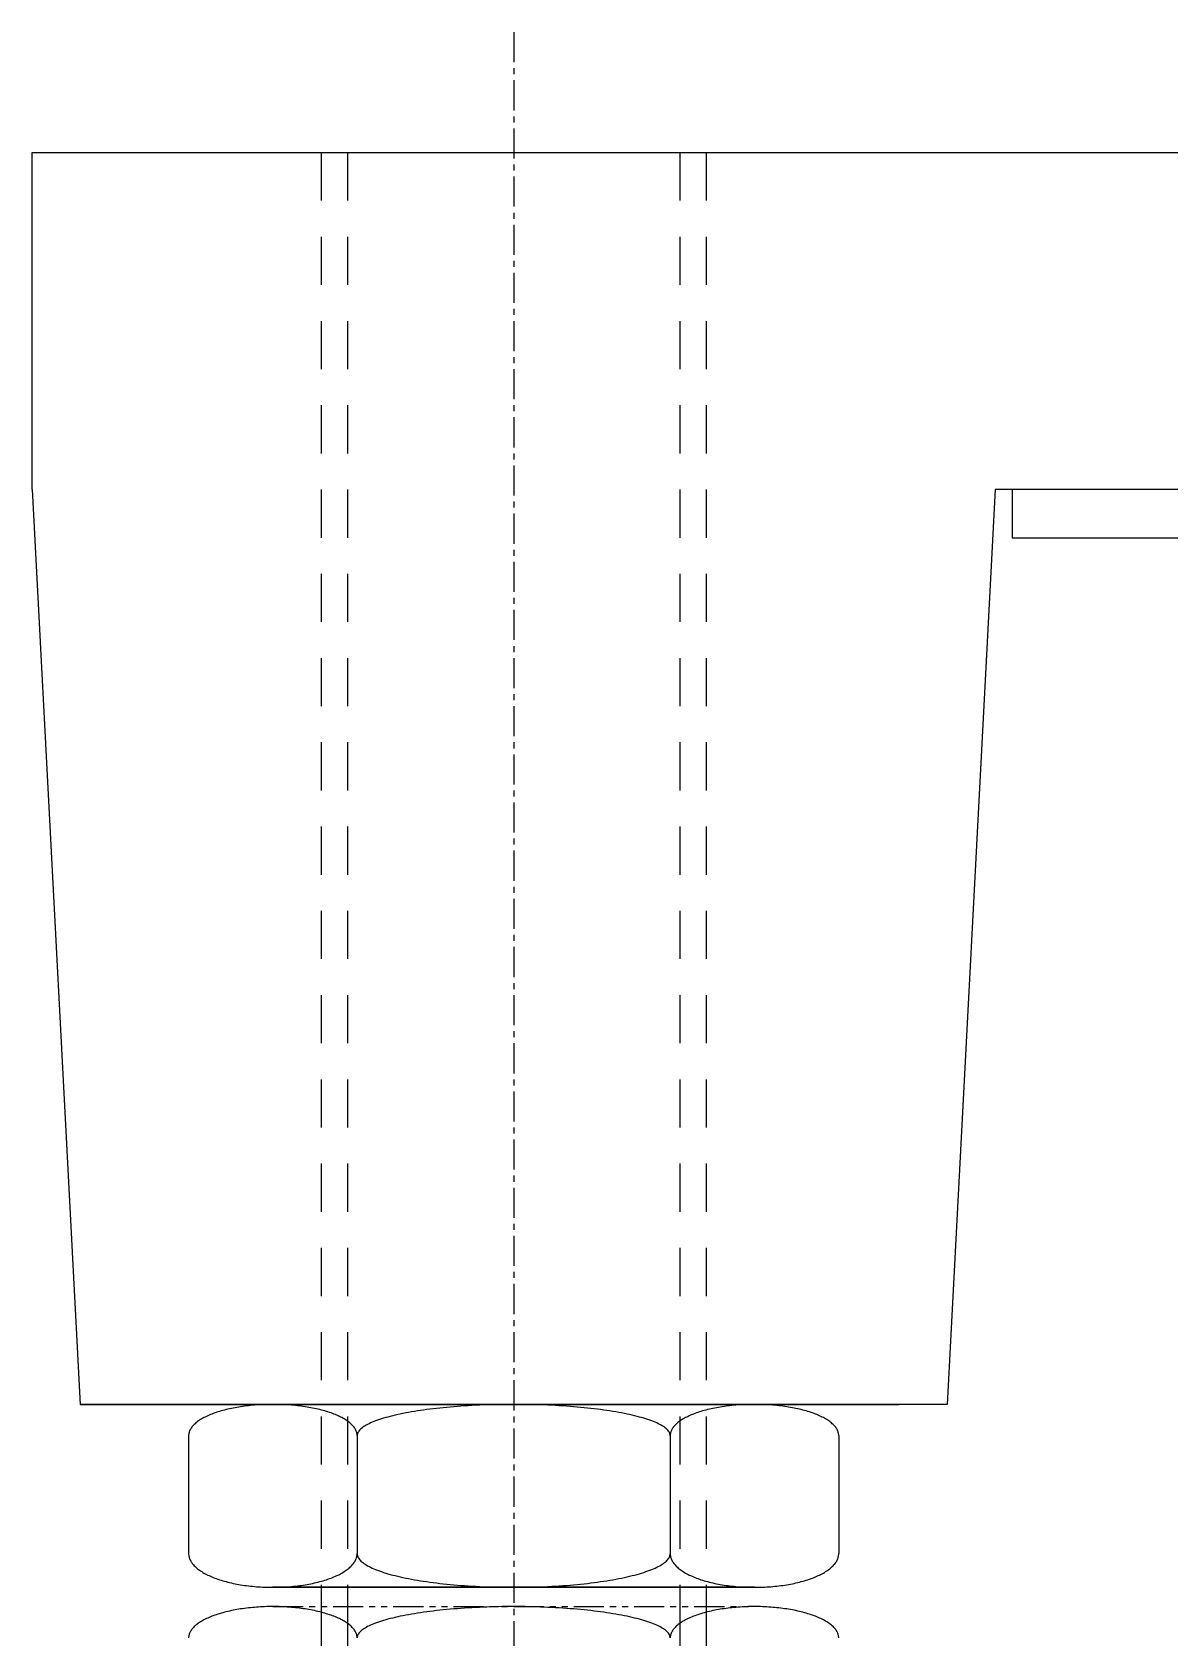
# Model space of a CAD drawing. Extents: x 1 to 226, y 0 to 337.
# Drawn here: x 76.7 to 124, y 71.1 to 137.8 of the extents above; entities that cross this region are included whole.
import ezdxf

# ---------------------------------------------------------------- set-up
doc = ezdxf.new("R2010")
doc.units = 0
for name, pattern in [('CENTER', [2, 1.25, -0.25, 0.25, -0.25]), ('DASHED', [3.5, 2, -1.5]), ('PHANTOM', [2.5, 1.25, -0.25, 0.25, -0.25, 0.25, -0.25])]:
    doc.linetypes.add(name, pattern=pattern)
doc.layers.get('0').update_dxf_attribs({"linetype": 'CONTINUOUS'})
doc.layers.add('CENTER', color=1, linetype='CENTER')

msp = doc.modelspace()

# ---------------------------------------------------------------- linework, layer by layer
at = {"color": 7, "linetype": 'CONTINUOUS'}
for p, q in [((76.742, 118.829), (76.742, 132.829)), ((76.742, 132.829), (201.742, 132.829)), ((76.742, 118.829), (78.742, 80.829)), ((116.742, 118.829), (114.742, 80.829)), ((201.742, 118.829), (116.742, 118.829)), ((117.44, 118.829), (117.44, 116.829)), ((117.44, 116.829), (201.742, 116.829)), ((78.742, 80.829), (112.742, 80.829)), ((114.742, 80.829), (78.742, 80.829)), ((114.742, 80.829), (78.742, 80.829)), ((83.242, 79.529), (83.242, 74.629)), ((90.242, 79.529), (90.242, 74.629)), ((103.242, 79.529), (103.242, 74.629)), ((110.242, 79.529), (110.242, 74.629)), ((106.742, 73.229), (86.742, 73.229)), ((86.742, 73.229), (106.742, 73.229)), ((86.742, 73.229), (106.742, 73.229))]:
    msp.add_line(p, q, dxfattribs=at)
at = {"color": 3, "linetype": 'DASHED'}
for p, q in [((88.742, 132.829), (88.742, 73.229)), ((89.842, 132.829), (89.842, 73.229)), ((103.642, 132.829), (103.642, 73.229)), ((104.742, 132.829), (104.742, 73.229))]:
    msp.add_line(p, q, dxfattribs=at)
for p, q in [((88.742, 73.229), (88.742, 56.429)), ((104.742, 73.229), (104.742, 56.429))]:
    msp.add_line(p, q)
at = {"color": 3, "linetype": 'CONTINUOUS'}
for p, q in [((89.842, 73.229), (89.842, 56.429)), ((103.642, 73.229), (103.642, 56.429))]:
    msp.add_line(p, q, dxfattribs=at)
at = {"color": 3, "linetype": 'PHANTOM'}
msp.add_line((86.742, 72.429), (106.742, 72.429), dxfattribs=at)
at = {"color": 7, "linetype": 'CONTINUOUS'}
for points in [[(90.242, 79.529, 0), (90.24, 79.561, 0), (90.237, 79.593, 0), (90.232, 79.625, 0), (90.225, 79.656, 0), (90.215, 79.688, 0), (90.204, 79.72, 0), (90.19, 79.751, 0), (90.174, 79.783, 0), (90.157, 79.814, 0), (90.137, 79.845, 0), (90.115, 79.876, 0), (90.091, 79.906, 0), (90.065, 79.937, 0), (90.037, 79.967, 0), (90.007, 79.997, 0), (89.975, 80.027, 0), (89.941, 80.056, 0), (89.906, 80.085, 0), (89.868, 80.114, 0), (89.828, 80.142, 0), (89.787, 80.17, 0), (89.744, 80.197, 0), (89.699, 80.225, 0), (89.652, 80.251, 0), (89.603, 80.278, 0), (89.553, 80.303, 0), (89.501, 80.329, 0), (89.447, 80.354, 0), (89.392, 80.378, 0), (89.335, 80.402, 0), (89.276, 80.425, 0), (89.216, 80.448, 0), (89.155, 80.471, 0), (89.092, 80.492, 0), (89.028, 80.513, 0), (88.962, 80.534, 0), (88.895, 80.554, 0), (88.826, 80.573, 0), (88.757, 80.592, 0), (88.686, 80.61, 0), (88.614, 80.627, 0), (88.541, 80.644, 0), (88.467, 80.66, 0), (88.391, 80.676, 0), (88.315, 80.69, 0), (88.238, 80.704, 0), (88.16, 80.718, 0), (88.081, 80.73, 0), (88.001, 80.742, 0), (87.921, 80.753, 0), (87.84, 80.763, 0), (87.758, 80.773, 0), (87.675, 80.782, 0), (87.592, 80.79, 0), (87.508, 80.797, 0), (87.424, 80.804, 0), (87.34, 80.81, 0), (87.255, 80.815, 0), (87.17, 80.819, 0), (87.085, 80.823, 0), (86.999, 80.826, 0), (86.913, 80.828, 0), (86.828, 80.829, 0), (86.742, 80.829, 0), (86.656, 80.829, 0), (86.57, 80.828, 0), (86.484, 80.826, 0), (86.398, 80.823, 0), (86.313, 80.819, 0), (86.228, 80.815, 0), (86.143, 80.81, 0), (86.059, 80.804, 0), (85.975, 80.797, 0), (85.891, 80.79, 0), (85.808, 80.782, 0), (85.726, 80.773, 0), (85.644, 80.763, 0), (85.562, 80.753, 0), (85.482, 80.742, 0), (85.402, 80.73, 0), (85.323, 80.718, 0), (85.245, 80.704, 0), (85.168, 80.69, 0), (85.092, 80.676, 0), (85.016, 80.66, 0), (84.942, 80.644, 0), (84.869, 80.627, 0), (84.797, 80.61, 0), (84.726, 80.592, 0), (84.657, 80.573, 0), (84.588, 80.554, 0), (84.521, 80.534, 0), (84.456, 80.513, 0), (84.391, 80.492, 0), (84.328, 80.471, 0), (84.267, 80.448, 0), (84.207, 80.425, 0), (84.148, 80.402, 0), (84.091, 80.378, 0), (84.036, 80.354, 0), (83.982, 80.329, 0), (83.93, 80.303, 0), (83.88, 80.278, 0), (83.832, 80.251, 0), (83.785, 80.225, 0), (83.74, 80.197, 0), (83.696, 80.17, 0), (83.655, 80.142, 0), (83.615, 80.114, 0), (83.578, 80.085, 0), (83.542, 80.056, 0), (83.508, 80.027, 0), (83.476, 79.997, 0), (83.446, 79.967, 0), (83.418, 79.937, 0), (83.392, 79.906, 0), (83.368, 79.876, 0), (83.347, 79.845, 0), (83.327, 79.814, 0), (83.309, 79.783, 0), (83.293, 79.751, 0), (83.279, 79.72, 0), (83.268, 79.688, 0), (83.258, 79.656, 0), (83.251, 79.625, 0), (83.246, 79.593, 0), (83.243, 79.561, 0), (83.242, 79.529, 0)], [(103.242, 79.529, 0), (103.24, 79.561, 0), (103.234, 79.593, 0), (103.224, 79.625, 0), (103.21, 79.656, 0), (103.193, 79.688, 0), (103.171, 79.72, 0), (103.146, 79.751, 0), (103.117, 79.783, 0), (103.084, 79.814, 0), (103.047, 79.845, 0), (103.006, 79.876, 0), (102.962, 79.906, 0), (102.914, 79.937, 0), (102.862, 79.967, 0), (102.806, 79.997, 0), (102.747, 80.027, 0), (102.684, 80.056, 0), (102.618, 80.085, 0), (102.548, 80.114, 0), (102.474, 80.142, 0), (102.397, 80.17, 0), (102.317, 80.197, 0), (102.233, 80.225, 0), (102.146, 80.251, 0), (102.056, 80.278, 0), (101.962, 80.303, 0), (101.866, 80.329, 0), (101.766, 80.354, 0), (101.663, 80.378, 0), (101.558, 80.402, 0), (101.449, 80.425, 0), (101.338, 80.448, 0), (101.224, 80.471, 0), (101.107, 80.492, 0), (100.987, 80.513, 0), (100.865, 80.534, 0), (100.741, 80.554, 0), (100.614, 80.573, 0), (100.484, 80.592, 0), (100.353, 80.61, 0), (100.219, 80.627, 0), (100.083, 80.644, 0), (99.945, 80.66, 0), (99.806, 80.676, 0), (99.664, 80.69, 0), (99.521, 80.704, 0), (99.376, 80.718, 0), (99.229, 80.73, 0), (99.081, 80.742, 0), (98.931, 80.753, 0), (98.781, 80.763, 0), (98.629, 80.773, 0), (98.475, 80.782, 0), (98.321, 80.79, 0), (98.166, 80.797, 0), (98.01, 80.804, 0), (97.853, 80.81, 0), (97.695, 80.815, 0), (97.537, 80.819, 0), (97.379, 80.823, 0), (97.22, 80.826, 0), (97.061, 80.828, 0), (96.901, 80.829, 0), (96.742, 80.829, 0), (96.582, 80.829, 0), (96.423, 80.828, 0), (96.263, 80.826, 0), (96.105, 80.823, 0), (95.946, 80.819, 0), (95.788, 80.815, 0), (95.63, 80.81, 0), (95.473, 80.804, 0), (95.317, 80.797, 0), (95.162, 80.79, 0), (95.008, 80.782, 0), (94.855, 80.773, 0), (94.703, 80.763, 0), (94.552, 80.753, 0), (94.402, 80.742, 0), (94.254, 80.73, 0), (94.108, 80.718, 0), (93.963, 80.704, 0), (93.819, 80.69, 0), (93.677, 80.676, 0), (93.538, 80.66, 0), (93.4, 80.644, 0), (93.264, 80.627, 0), (93.13, 80.61, 0), (92.999, 80.592, 0), (92.87, 80.573, 0), (92.743, 80.554, 0), (92.618, 80.534, 0), (92.496, 80.513, 0), (92.376, 80.492, 0), (92.26, 80.471, 0), (92.145, 80.448, 0), (92.034, 80.425, 0), (91.925, 80.402, 0), (91.82, 80.378, 0), (91.717, 80.354, 0), (91.617, 80.329, 0), (91.521, 80.303, 0), (91.427, 80.278, 0), (91.337, 80.251, 0), (91.25, 80.225, 0), (91.166, 80.197, 0), (91.086, 80.17, 0), (91.009, 80.142, 0), (90.936, 80.114, 0), (90.866, 80.085, 0), (90.799, 80.056, 0), (90.736, 80.027, 0), (90.677, 79.997, 0), (90.622, 79.967, 0), (90.57, 79.937, 0), (90.522, 79.906, 0), (90.477, 79.876, 0), (90.436, 79.845, 0), (90.4, 79.814, 0), (90.366, 79.783, 0), (90.337, 79.751, 0), (90.312, 79.72, 0), (90.29, 79.688, 0), (90.273, 79.656, 0), (90.259, 79.625, 0), (90.249, 79.593, 0), (90.244, 79.561, 0), (90.242, 79.529, 0)], [(110.242, 79.529, 0), (110.241, 79.561, 0), (110.237, 79.593, 0), (110.232, 79.625, 0), (110.225, 79.656, 0), (110.215, 79.688, 0), (110.204, 79.72, 0), (110.19, 79.751, 0), (110.174, 79.783, 0), (110.157, 79.814, 0), (110.137, 79.845, 0), (110.115, 79.876, 0), (110.091, 79.906, 0), (110.065, 79.937, 0), (110.037, 79.967, 0), (110.007, 79.997, 0), (109.975, 80.027, 0), (109.941, 80.056, 0), (109.906, 80.085, 0), (109.868, 80.114, 0), (109.828, 80.142, 0), (109.787, 80.17, 0), (109.744, 80.197, 0), (109.699, 80.225, 0), (109.652, 80.251, 0), (109.603, 80.278, 0), (109.553, 80.303, 0), (109.501, 80.329, 0), (109.447, 80.354, 0), (109.392, 80.378, 0), (109.335, 80.402, 0), (109.276, 80.425, 0), (109.216, 80.448, 0), (109.155, 80.471, 0), (109.092, 80.492, 0), (109.028, 80.513, 0), (108.962, 80.534, 0), (108.895, 80.554, 0), (108.827, 80.573, 0), (108.757, 80.592, 0), (108.686, 80.61, 0), (108.614, 80.627, 0), (108.541, 80.644, 0), (108.467, 80.66, 0), (108.391, 80.676, 0), (108.315, 80.69, 0), (108.238, 80.704, 0), (108.16, 80.718, 0), (108.081, 80.73, 0), (108.001, 80.742, 0), (107.921, 80.753, 0), (107.839, 80.763, 0), (107.758, 80.773, 0), (107.675, 80.782, 0), (107.592, 80.79, 0), (107.508, 80.797, 0), (107.424, 80.804, 0), (107.34, 80.81, 0), (107.255, 80.815, 0), (107.17, 80.819, 0), (107.085, 80.823, 0), (106.999, 80.826, 0), (106.913, 80.828, 0), (106.827, 80.829, 0), (106.742, 80.829, 0), (106.656, 80.829, 0), (106.57, 80.828, 0), (106.484, 80.826, 0), (106.399, 80.823, 0), (106.313, 80.819, 0), (106.228, 80.815, 0), (106.143, 80.81, 0), (106.059, 80.804, 0), (105.975, 80.797, 0), (105.891, 80.79, 0), (105.808, 80.782, 0), (105.726, 80.773, 0), (105.644, 80.763, 0), (105.562, 80.753, 0), (105.482, 80.742, 0), (105.402, 80.73, 0), (105.323, 80.718, 0), (105.245, 80.704, 0), (105.168, 80.69, 0), (105.092, 80.676, 0), (105.016, 80.66, 0), (104.942, 80.644, 0), (104.869, 80.627, 0), (104.797, 80.61, 0), (104.726, 80.592, 0), (104.657, 80.573, 0), (104.588, 80.554, 0), (104.521, 80.534, 0), (104.455, 80.513, 0), (104.391, 80.492, 0), (104.328, 80.471, 0), (104.267, 80.448, 0), (104.207, 80.425, 0), (104.148, 80.402, 0), (104.091, 80.378, 0), (104.036, 80.354, 0), (103.982, 80.329, 0), (103.93, 80.303, 0), (103.88, 80.278, 0), (103.831, 80.251, 0), (103.785, 80.225, 0), (103.74, 80.197, 0), (103.696, 80.17, 0), (103.655, 80.142, 0), (103.615, 80.114, 0), (103.578, 80.085, 0), (103.542, 80.056, 0), (103.508, 80.027, 0), (103.476, 79.997, 0), (103.446, 79.967, 0), (103.418, 79.937, 0), (103.392, 79.906, 0), (103.368, 79.876, 0), (103.346, 79.845, 0), (103.327, 79.814, 0), (103.309, 79.783, 0), (103.293, 79.751, 0), (103.279, 79.72, 0), (103.268, 79.688, 0), (103.258, 79.656, 0), (103.251, 79.625, 0), (103.246, 79.593, 0), (103.243, 79.561, 0), (103.242, 79.529, 0)], [(83.242, 74.629, 0), (83.243, 74.595, 0), (83.246, 74.56, 0), (83.251, 74.526, 0), (83.258, 74.492, 0), (83.268, 74.458, 0), (83.279, 74.424, 0), (83.293, 74.39, 0), (83.309, 74.356, 0), (83.327, 74.322, 0), (83.347, 74.289, 0), (83.368, 74.256, 0), (83.392, 74.223, 0), (83.418, 74.19, 0), (83.446, 74.157, 0), (83.476, 74.125, 0), (83.508, 74.093, 0), (83.542, 74.062, 0), (83.578, 74.031, 0), (83.615, 74, 0), (83.655, 73.969, 0), (83.696, 73.939, 0), (83.74, 73.909, 0), (83.785, 73.88, 0), (83.832, 73.851, 0), (83.88, 73.823, 0), (83.93, 73.795, 0), (83.982, 73.768, 0), (84.036, 73.741, 0), (84.091, 73.715, 0), (84.148, 73.689, 0), (84.207, 73.664, 0), (84.267, 73.639, 0), (84.328, 73.615, 0), (84.391, 73.592, 0), (84.456, 73.569, 0), (84.521, 73.547, 0), (84.588, 73.525, 0), (84.657, 73.505, 0), (84.726, 73.484, 0), (84.797, 73.465, 0), (84.869, 73.446, 0), (84.942, 73.428, 0), (85.016, 73.411, 0), (85.092, 73.394, 0), (85.168, 73.379, 0), (85.245, 73.364, 0), (85.323, 73.349, 0), (85.402, 73.336, 0), (85.482, 73.323, 0), (85.562, 73.311, 0), (85.644, 73.3, 0), (85.726, 73.289, 0), (85.808, 73.28, 0), (85.891, 73.271, 0), (85.975, 73.263, 0), (86.059, 73.256, 0), (86.143, 73.25, 0), (86.228, 73.244, 0), (86.313, 73.24, 0), (86.398, 73.236, 0), (86.484, 73.233, 0), (86.57, 73.231, 0), (86.656, 73.23, 0), (86.742, 73.229, 0), (86.828, 73.23, 0), (86.913, 73.231, 0), (86.999, 73.233, 0), (87.085, 73.236, 0), (87.17, 73.24, 0), (87.255, 73.244, 0), (87.34, 73.25, 0), (87.424, 73.256, 0), (87.508, 73.263, 0), (87.592, 73.271, 0), (87.675, 73.28, 0), (87.758, 73.289, 0), (87.84, 73.3, 0), (87.921, 73.311, 0), (88.001, 73.323, 0), (88.081, 73.336, 0), (88.16, 73.349, 0), (88.238, 73.364, 0), (88.315, 73.379, 0), (88.391, 73.394, 0), (88.467, 73.411, 0), (88.541, 73.428, 0), (88.614, 73.446, 0), (88.686, 73.465, 0), (88.757, 73.484, 0), (88.826, 73.505, 0), (88.895, 73.525, 0), (88.962, 73.547, 0), (89.028, 73.569, 0), (89.092, 73.592, 0), (89.155, 73.615, 0), (89.216, 73.639, 0), (89.276, 73.664, 0), (89.335, 73.689, 0), (89.392, 73.715, 0), (89.447, 73.741, 0), (89.501, 73.768, 0), (89.553, 73.795, 0), (89.603, 73.823, 0), (89.652, 73.851, 0), (89.699, 73.88, 0), (89.744, 73.909, 0), (89.787, 73.939, 0), (89.828, 73.969, 0), (89.868, 74, 0), (89.906, 74.031, 0), (89.941, 74.062, 0), (89.975, 74.093, 0), (90.007, 74.125, 0), (90.037, 74.157, 0), (90.065, 74.19, 0), (90.091, 74.223, 0), (90.115, 74.256, 0), (90.137, 74.289, 0), (90.157, 74.322, 0), (90.174, 74.356, 0), (90.19, 74.39, 0), (90.204, 74.424, 0), (90.215, 74.458, 0), (90.225, 74.492, 0), (90.232, 74.526, 0), (90.237, 74.56, 0), (90.24, 74.595, 0), (90.242, 74.629, 0)], [(90.242, 74.629, 0), (90.244, 74.595, 0), (90.249, 74.56, 0), (90.259, 74.526, 0), (90.273, 74.492, 0), (90.29, 74.458, 0), (90.312, 74.424, 0), (90.337, 74.39, 0), (90.366, 74.356, 0), (90.4, 74.322, 0), (90.436, 74.289, 0), (90.477, 74.256, 0), (90.522, 74.223, 0), (90.57, 74.19, 0), (90.622, 74.157, 0), (90.677, 74.125, 0), (90.736, 74.093, 0), (90.799, 74.062, 0), (90.866, 74.031, 0), (90.936, 74, 0), (91.009, 73.969, 0), (91.086, 73.939, 0), (91.166, 73.909, 0), (91.25, 73.88, 0), (91.337, 73.851, 0), (91.427, 73.823, 0), (91.521, 73.795, 0), (91.617, 73.768, 0), (91.717, 73.741, 0), (91.82, 73.715, 0), (91.925, 73.689, 0), (92.034, 73.664, 0), (92.145, 73.639, 0), (92.26, 73.615, 0), (92.376, 73.592, 0), (92.496, 73.569, 0), (92.618, 73.547, 0), (92.743, 73.525, 0), (92.87, 73.505, 0), (92.999, 73.484, 0), (93.13, 73.465, 0), (93.264, 73.446, 0), (93.4, 73.428, 0), (93.538, 73.411, 0), (93.677, 73.394, 0), (93.819, 73.379, 0), (93.963, 73.364, 0), (94.108, 73.349, 0), (94.254, 73.336, 0), (94.402, 73.323, 0), (94.552, 73.311, 0), (94.703, 73.3, 0), (94.855, 73.289, 0), (95.008, 73.28, 0), (95.162, 73.271, 0), (95.317, 73.263, 0), (95.473, 73.256, 0), (95.63, 73.25, 0), (95.788, 73.244, 0), (95.946, 73.24, 0), (96.105, 73.236, 0), (96.263, 73.233, 0), (96.423, 73.231, 0), (96.582, 73.23, 0), (96.742, 73.229, 0), (96.901, 73.23, 0), (97.061, 73.231, 0), (97.22, 73.233, 0), (97.379, 73.236, 0), (97.537, 73.24, 0), (97.695, 73.244, 0), (97.853, 73.25, 0), (98.01, 73.256, 0), (98.166, 73.263, 0), (98.321, 73.271, 0), (98.475, 73.28, 0), (98.629, 73.289, 0), (98.781, 73.3, 0), (98.931, 73.311, 0), (99.081, 73.323, 0), (99.229, 73.336, 0), (99.376, 73.349, 0), (99.521, 73.364, 0), (99.664, 73.379, 0), (99.806, 73.394, 0), (99.945, 73.411, 0), (100.083, 73.428, 0), (100.219, 73.446, 0), (100.353, 73.465, 0), (100.484, 73.484, 0), (100.614, 73.505, 0), (100.741, 73.525, 0), (100.865, 73.547, 0), (100.987, 73.569, 0), (101.107, 73.592, 0), (101.224, 73.615, 0), (101.338, 73.639, 0), (101.449, 73.664, 0), (101.558, 73.689, 0), (101.663, 73.715, 0), (101.766, 73.741, 0), (101.866, 73.768, 0), (101.962, 73.795, 0), (102.056, 73.823, 0), (102.146, 73.851, 0), (102.233, 73.88, 0), (102.317, 73.909, 0), (102.397, 73.939, 0), (102.474, 73.969, 0), (102.548, 74, 0), (102.618, 74.031, 0), (102.684, 74.062, 0), (102.747, 74.093, 0), (102.806, 74.125, 0), (102.862, 74.157, 0), (102.914, 74.19, 0), (102.962, 74.223, 0), (103.006, 74.256, 0), (103.047, 74.289, 0), (103.084, 74.322, 0), (103.117, 74.356, 0), (103.146, 74.39, 0), (103.171, 74.424, 0), (103.193, 74.458, 0), (103.21, 74.492, 0), (103.224, 74.526, 0), (103.234, 74.56, 0), (103.24, 74.595, 0), (103.242, 74.629, 0)], [(103.242, 74.629, 0), (103.243, 74.595, 0), (103.246, 74.56, 0), (103.251, 74.526, 0), (103.258, 74.492, 0), (103.268, 74.458, 0), (103.279, 74.424, 0), (103.293, 74.39, 0), (103.309, 74.356, 0), (103.327, 74.322, 0), (103.346, 74.289, 0), (103.368, 74.256, 0), (103.392, 74.223, 0), (103.418, 74.19, 0), (103.446, 74.157, 0), (103.476, 74.125, 0), (103.508, 74.093, 0), (103.542, 74.062, 0), (103.578, 74.031, 0), (103.615, 74, 0), (103.655, 73.969, 0), (103.696, 73.939, 0), (103.74, 73.909, 0), (103.785, 73.88, 0), (103.831, 73.851, 0), (103.88, 73.823, 0), (103.93, 73.795, 0), (103.982, 73.768, 0), (104.036, 73.741, 0), (104.091, 73.715, 0), (104.148, 73.689, 0), (104.207, 73.664, 0), (104.267, 73.639, 0), (104.328, 73.615, 0), (104.391, 73.592, 0), (104.455, 73.569, 0), (104.521, 73.547, 0), (104.588, 73.525, 0), (104.657, 73.505, 0), (104.726, 73.484, 0), (104.797, 73.465, 0), (104.869, 73.446, 0), (104.942, 73.428, 0), (105.016, 73.411, 0), (105.092, 73.394, 0), (105.168, 73.379, 0), (105.245, 73.364, 0), (105.323, 73.349, 0), (105.402, 73.336, 0), (105.482, 73.323, 0), (105.562, 73.311, 0), (105.644, 73.3, 0), (105.726, 73.289, 0), (105.808, 73.28, 0), (105.891, 73.271, 0), (105.975, 73.263, 0), (106.059, 73.256, 0), (106.143, 73.25, 0), (106.228, 73.244, 0), (106.313, 73.24, 0), (106.399, 73.236, 0), (106.484, 73.233, 0), (106.57, 73.231, 0), (106.656, 73.23, 0), (106.742, 73.229, 0), (106.827, 73.23, 0), (106.913, 73.231, 0), (106.999, 73.233, 0), (107.085, 73.236, 0), (107.17, 73.24, 0), (107.255, 73.244, 0), (107.34, 73.25, 0), (107.424, 73.256, 0), (107.508, 73.263, 0), (107.592, 73.271, 0), (107.675, 73.28, 0), (107.758, 73.289, 0), (107.839, 73.3, 0), (107.921, 73.311, 0), (108.001, 73.323, 0), (108.081, 73.336, 0), (108.16, 73.349, 0), (108.238, 73.364, 0), (108.315, 73.379, 0), (108.391, 73.394, 0), (108.467, 73.411, 0), (108.541, 73.428, 0), (108.614, 73.446, 0), (108.686, 73.465, 0), (108.757, 73.484, 0), (108.827, 73.505, 0), (108.895, 73.525, 0), (108.962, 73.547, 0), (109.028, 73.569, 0), (109.092, 73.592, 0), (109.155, 73.615, 0), (109.216, 73.639, 0), (109.276, 73.664, 0), (109.335, 73.689, 0), (109.392, 73.715, 0), (109.447, 73.741, 0), (109.501, 73.768, 0), (109.553, 73.795, 0), (109.603, 73.823, 0), (109.652, 73.851, 0), (109.699, 73.88, 0), (109.744, 73.909, 0), (109.787, 73.939, 0), (109.828, 73.969, 0), (109.868, 74, 0), (109.906, 74.031, 0), (109.941, 74.062, 0), (109.975, 74.093, 0), (110.007, 74.125, 0), (110.037, 74.157, 0), (110.065, 74.19, 0), (110.091, 74.223, 0), (110.115, 74.256, 0), (110.137, 74.289, 0), (110.157, 74.322, 0), (110.174, 74.356, 0), (110.19, 74.39, 0), (110.204, 74.424, 0), (110.215, 74.458, 0), (110.225, 74.492, 0), (110.232, 74.526, 0), (110.237, 74.56, 0), (110.241, 74.595, 0), (110.242, 74.629, 0)]]:
    msp.add_polyline3d(points, dxfattribs=at)
at = {"color": 3, "linetype": 'PHANTOM'}
for points in [[(90.242, 71.129, 0), (90.24, 71.161, 0), (90.237, 71.193, 0), (90.232, 71.225, 0), (90.225, 71.257, 0), (90.215, 71.288, 0), (90.204, 71.32, 0), (90.19, 71.351, 0), (90.174, 71.383, 0), (90.157, 71.414, 0), (90.137, 71.445, 0), (90.115, 71.476, 0), (90.091, 71.507, 0), (90.065, 71.537, 0), (90.037, 71.567, 0), (90.007, 71.597, 0), (89.975, 71.627, 0), (89.941, 71.656, 0), (89.906, 71.685, 0), (89.868, 71.714, 0), (89.828, 71.742, 0), (89.787, 71.77, 0), (89.744, 71.797, 0), (89.699, 71.825, 0), (89.652, 71.851, 0), (89.603, 71.878, 0), (89.553, 71.903, 0), (89.501, 71.929, 0), (89.447, 71.954, 0), (89.392, 71.978, 0), (89.335, 72.002, 0), (89.276, 72.025, 0), (89.216, 72.048, 0), (89.155, 72.071, 0), (89.092, 72.092, 0), (89.028, 72.114, 0), (88.962, 72.134, 0), (88.895, 72.154, 0), (88.826, 72.173, 0), (88.757, 72.192, 0), (88.686, 72.21, 0), (88.614, 72.227, 0), (88.541, 72.244, 0), (88.467, 72.26, 0), (88.391, 72.276, 0), (88.315, 72.29, 0), (88.238, 72.304, 0), (88.16, 72.318, 0), (88.081, 72.33, 0), (88.001, 72.342, 0), (87.921, 72.353, 0), (87.84, 72.364, 0), (87.758, 72.373, 0), (87.675, 72.382, 0), (87.592, 72.39, 0), (87.508, 72.397, 0), (87.424, 72.404, 0), (87.34, 72.41, 0), (87.255, 72.415, 0), (87.17, 72.419, 0), (87.085, 72.423, 0), (86.999, 72.426, 0), (86.913, 72.427, 0), (86.828, 72.429, 0), (86.742, 72.429, 0), (86.656, 72.429, 0), (86.57, 72.427, 0), (86.484, 72.426, 0), (86.398, 72.423, 0), (86.313, 72.419, 0), (86.228, 72.415, 0), (86.143, 72.41, 0), (86.059, 72.404, 0), (85.975, 72.397, 0), (85.891, 72.39, 0), (85.808, 72.382, 0), (85.726, 72.373, 0), (85.644, 72.364, 0), (85.562, 72.353, 0), (85.482, 72.342, 0), (85.402, 72.33, 0), (85.323, 72.318, 0), (85.245, 72.304, 0), (85.168, 72.29, 0), (85.092, 72.276, 0), (85.016, 72.26, 0), (84.942, 72.244, 0), (84.869, 72.227, 0), (84.797, 72.21, 0), (84.726, 72.192, 0), (84.657, 72.173, 0), (84.588, 72.154, 0), (84.521, 72.134, 0), (84.456, 72.114, 0), (84.391, 72.092, 0), (84.328, 72.071, 0), (84.267, 72.048, 0), (84.207, 72.025, 0), (84.148, 72.002, 0), (84.091, 71.978, 0), (84.036, 71.954, 0), (83.982, 71.929, 0), (83.93, 71.903, 0), (83.88, 71.878, 0), (83.832, 71.851, 0), (83.785, 71.825, 0), (83.74, 71.797, 0), (83.696, 71.77, 0), (83.655, 71.742, 0), (83.615, 71.714, 0), (83.578, 71.685, 0), (83.542, 71.656, 0), (83.508, 71.627, 0), (83.476, 71.597, 0), (83.446, 71.567, 0), (83.418, 71.537, 0), (83.392, 71.507, 0), (83.368, 71.476, 0), (83.347, 71.445, 0), (83.327, 71.414, 0), (83.309, 71.383, 0), (83.293, 71.351, 0), (83.279, 71.32, 0), (83.268, 71.288, 0), (83.258, 71.257, 0), (83.251, 71.225, 0), (83.246, 71.193, 0), (83.243, 71.161, 0), (83.242, 71.129, 0)], [(103.242, 71.129, 0), (103.24, 71.161, 0), (103.234, 71.193, 0), (103.224, 71.225, 0), (103.21, 71.257, 0), (103.193, 71.288, 0), (103.171, 71.32, 0), (103.146, 71.351, 0), (103.117, 71.383, 0), (103.084, 71.414, 0), (103.047, 71.445, 0), (103.006, 71.476, 0), (102.962, 71.507, 0), (102.914, 71.537, 0), (102.862, 71.567, 0), (102.806, 71.597, 0), (102.747, 71.627, 0), (102.684, 71.656, 0), (102.618, 71.685, 0), (102.548, 71.714, 0), (102.474, 71.742, 0), (102.397, 71.77, 0), (102.317, 71.797, 0), (102.233, 71.825, 0), (102.146, 71.851, 0), (102.056, 71.878, 0), (101.962, 71.903, 0), (101.866, 71.929, 0), (101.766, 71.954, 0), (101.663, 71.978, 0), (101.558, 72.002, 0), (101.449, 72.025, 0), (101.338, 72.048, 0), (101.224, 72.071, 0), (101.107, 72.092, 0), (100.987, 72.114, 0), (100.865, 72.134, 0), (100.741, 72.154, 0), (100.614, 72.173, 0), (100.484, 72.192, 0), (100.353, 72.21, 0), (100.219, 72.227, 0), (100.083, 72.244, 0), (99.945, 72.26, 0), (99.806, 72.276, 0), (99.664, 72.29, 0), (99.521, 72.304, 0), (99.376, 72.318, 0), (99.229, 72.33, 0), (99.081, 72.342, 0), (98.931, 72.353, 0), (98.781, 72.364, 0), (98.629, 72.373, 0), (98.475, 72.382, 0), (98.321, 72.39, 0), (98.166, 72.397, 0), (98.01, 72.404, 0), (97.853, 72.41, 0), (97.695, 72.415, 0), (97.537, 72.419, 0), (97.379, 72.423, 0), (97.22, 72.426, 0), (97.061, 72.427, 0), (96.901, 72.429, 0), (96.742, 72.429, 0), (96.582, 72.429, 0), (96.423, 72.427, 0), (96.263, 72.426, 0), (96.105, 72.423, 0), (95.946, 72.419, 0), (95.788, 72.415, 0), (95.63, 72.41, 0), (95.473, 72.404, 0), (95.317, 72.397, 0), (95.162, 72.39, 0), (95.008, 72.382, 0), (94.855, 72.373, 0), (94.703, 72.364, 0), (94.552, 72.353, 0), (94.402, 72.342, 0), (94.254, 72.33, 0), (94.108, 72.318, 0), (93.963, 72.304, 0), (93.819, 72.29, 0), (93.677, 72.276, 0), (93.538, 72.26, 0), (93.4, 72.244, 0), (93.264, 72.227, 0), (93.13, 72.21, 0), (92.999, 72.192, 0), (92.87, 72.173, 0), (92.743, 72.154, 0), (92.618, 72.134, 0), (92.496, 72.114, 0), (92.376, 72.092, 0), (92.26, 72.071, 0), (92.145, 72.048, 0), (92.034, 72.025, 0), (91.925, 72.002, 0), (91.82, 71.978, 0), (91.717, 71.954, 0), (91.617, 71.929, 0), (91.521, 71.903, 0), (91.427, 71.878, 0), (91.337, 71.851, 0), (91.25, 71.825, 0), (91.166, 71.797, 0), (91.086, 71.77, 0), (91.009, 71.742, 0), (90.936, 71.714, 0), (90.866, 71.685, 0), (90.799, 71.656, 0), (90.736, 71.627, 0), (90.677, 71.597, 0), (90.622, 71.567, 0), (90.57, 71.537, 0), (90.522, 71.507, 0), (90.477, 71.476, 0), (90.436, 71.445, 0), (90.4, 71.414, 0), (90.366, 71.383, 0), (90.337, 71.351, 0), (90.312, 71.32, 0), (90.29, 71.288, 0), (90.273, 71.257, 0), (90.259, 71.225, 0), (90.249, 71.193, 0), (90.244, 71.161, 0), (90.242, 71.129, 0)], [(110.242, 71.129, 0), (110.241, 71.161, 0), (110.237, 71.193, 0), (110.232, 71.225, 0), (110.225, 71.257, 0), (110.215, 71.288, 0), (110.204, 71.32, 0), (110.19, 71.351, 0), (110.174, 71.383, 0), (110.157, 71.414, 0), (110.137, 71.445, 0), (110.115, 71.476, 0), (110.091, 71.507, 0), (110.065, 71.537, 0), (110.037, 71.567, 0), (110.007, 71.597, 0), (109.975, 71.627, 0), (109.941, 71.656, 0), (109.906, 71.685, 0), (109.868, 71.714, 0), (109.828, 71.742, 0), (109.787, 71.77, 0), (109.744, 71.797, 0), (109.699, 71.825, 0), (109.652, 71.851, 0), (109.603, 71.878, 0), (109.553, 71.903, 0), (109.501, 71.929, 0), (109.447, 71.954, 0), (109.392, 71.978, 0), (109.335, 72.002, 0), (109.276, 72.025, 0), (109.216, 72.048, 0), (109.155, 72.071, 0), (109.092, 72.092, 0), (109.028, 72.114, 0), (108.962, 72.134, 0), (108.895, 72.154, 0), (108.827, 72.173, 0), (108.757, 72.192, 0), (108.686, 72.21, 0), (108.614, 72.227, 0), (108.541, 72.244, 0), (108.467, 72.26, 0), (108.391, 72.276, 0), (108.315, 72.29, 0), (108.238, 72.304, 0), (108.16, 72.318, 0), (108.081, 72.33, 0), (108.001, 72.342, 0), (107.921, 72.353, 0), (107.839, 72.364, 0), (107.758, 72.373, 0), (107.675, 72.382, 0), (107.592, 72.39, 0), (107.508, 72.397, 0), (107.424, 72.404, 0), (107.34, 72.41, 0), (107.255, 72.415, 0), (107.17, 72.419, 0), (107.085, 72.423, 0), (106.999, 72.426, 0), (106.913, 72.427, 0), (106.827, 72.429, 0), (106.742, 72.429, 0), (106.656, 72.429, 0), (106.57, 72.427, 0), (106.484, 72.426, 0), (106.399, 72.423, 0), (106.313, 72.419, 0), (106.228, 72.415, 0), (106.143, 72.41, 0), (106.059, 72.404, 0), (105.975, 72.397, 0), (105.891, 72.39, 0), (105.808, 72.382, 0), (105.726, 72.373, 0), (105.644, 72.364, 0), (105.562, 72.353, 0), (105.482, 72.342, 0), (105.402, 72.33, 0), (105.323, 72.318, 0), (105.245, 72.304, 0), (105.168, 72.29, 0), (105.092, 72.276, 0), (105.016, 72.26, 0), (104.942, 72.244, 0), (104.869, 72.227, 0), (104.797, 72.21, 0), (104.726, 72.192, 0), (104.657, 72.173, 0), (104.588, 72.154, 0), (104.521, 72.134, 0), (104.455, 72.114, 0), (104.391, 72.092, 0), (104.328, 72.071, 0), (104.267, 72.048, 0), (104.207, 72.025, 0), (104.148, 72.002, 0), (104.091, 71.978, 0), (104.036, 71.954, 0), (103.982, 71.929, 0), (103.93, 71.903, 0), (103.88, 71.878, 0), (103.831, 71.851, 0), (103.785, 71.825, 0), (103.74, 71.797, 0), (103.696, 71.77, 0), (103.655, 71.742, 0), (103.615, 71.714, 0), (103.578, 71.685, 0), (103.542, 71.656, 0), (103.508, 71.627, 0), (103.476, 71.597, 0), (103.446, 71.567, 0), (103.418, 71.537, 0), (103.392, 71.507, 0), (103.368, 71.476, 0), (103.346, 71.445, 0), (103.327, 71.414, 0), (103.309, 71.383, 0), (103.293, 71.351, 0), (103.279, 71.32, 0), (103.268, 71.288, 0), (103.258, 71.257, 0), (103.251, 71.225, 0), (103.246, 71.193, 0), (103.243, 71.161, 0), (103.242, 71.129, 0)]]:
    msp.add_polyline3d(points, dxfattribs=at)
at = {"layer": 'CENTER', "color": 1, "linetype": 'CENTER'}
msp.add_line((96.742, 137.829), (96.742, 14.829), dxfattribs=at)

doc.saveas('drawing.dxf')
